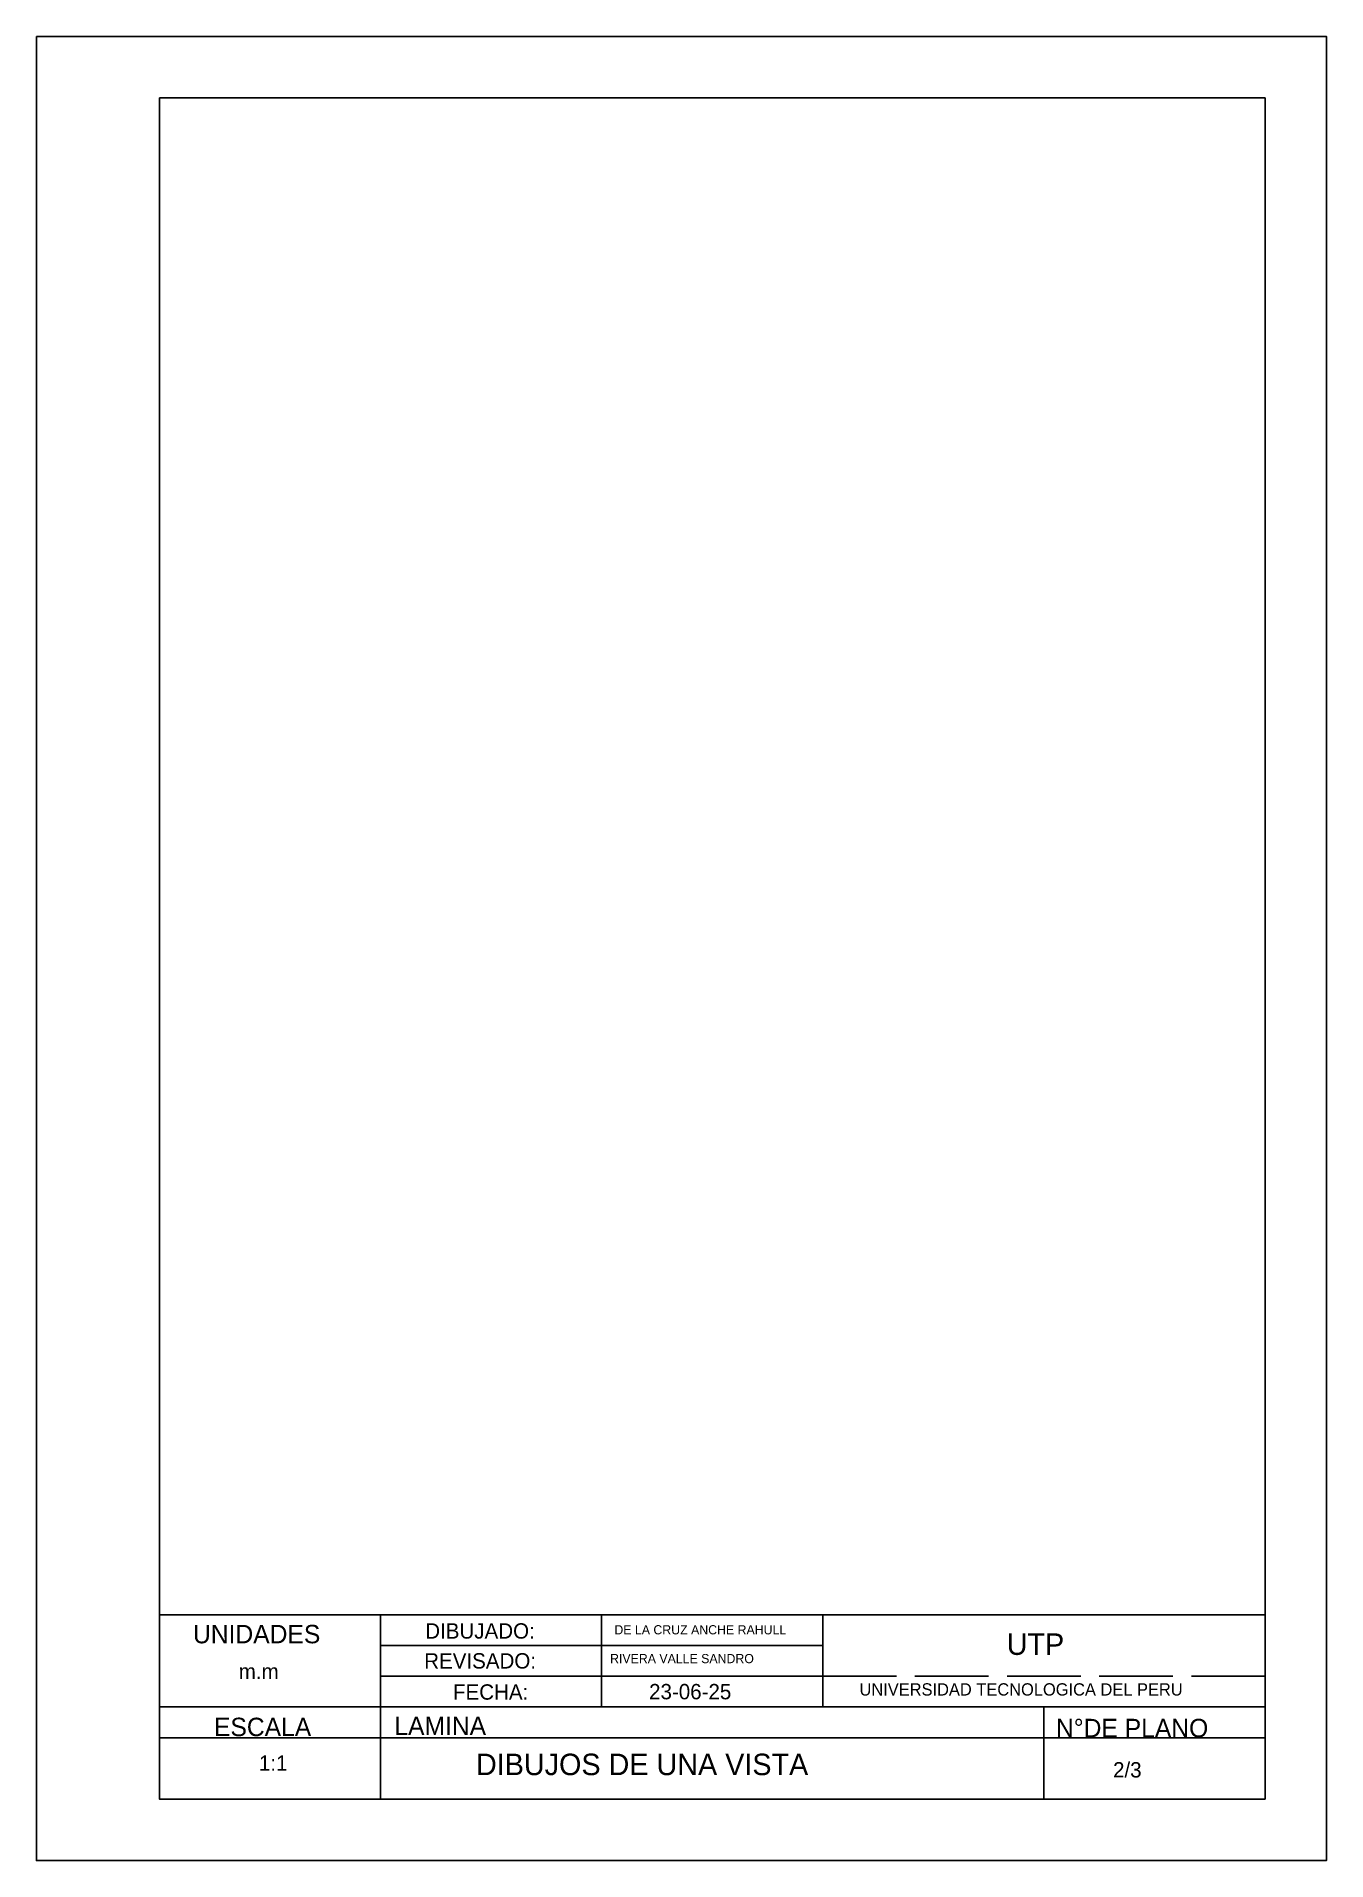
# Model space of a CAD drawing. Header units: millimetres. Extents: x -158 to 52, y -846 to -549.
import ezdxf

# ---------------------------------------------------------------- set-up
doc = ezdxf.new("R2010")
doc.units = ezdxf.units.MM
doc.linetypes.add('ACAD_ISO02W100', pattern=[15, 12, -3])

msp = doc.modelspace()

# ---------------------------------------------------------------- linework, layer by layer
for p, q in [((41.68, -806.15), (-138.32, -806.15)), ((-138.32, -806.15), (-138.32, -836.15)), ((-102.32, -806.15), (-102.32, -836.15)), ((-66.32, -806.15), (-66.32, -821.15)), ((-30.32, -806.15), (-30.32, -821.15)), ((41.68, -836.15), (41.68, -806.15)), ((-102.32, -811.15), (-30.32, -811.15)), ((-102.32, -816.15), (-30.32, -816.15)), ((-138.32, -821.15), (41.68, -821.15)), ((-138.32, -821.15), (-138.32, -826.15)), ((5.68, -821.15), (5.68, -836.15)), ((-138.32, -826.15), (41.68, -826.15)), ((-138.32, -836.15), (41.68, -836.15)), ((51.68, -836.15), (51.67, -836.15))]:
    msp.add_line(p, q)
at = {"linetype": 'ACAD_ISO02W100'}
msp.add_line((-30.32, -816.15), (41.68, -816.15), dxfattribs=at)
for points in [[(-158.33, -549.15), (51.67, -549.15), (51.67, -846.15), (-158.33, -846.15)], [(-138.32, -559.15), (41.68, -559.15), (41.68, -836.15), (-138.32, -836.15)]]:
    msp.add_lwpolyline(points, close=True)

# ---------------------------------------------------------------- texts
for s, height, p in [('UNIDADES', 3, (-132.85, -810.78)), ('DIBUJADO:', 2.5, (-95.04, -810.02)), ('DE LA CRUZ ANCHE RAHULL', 1.5, (-64.25, -809.33)), ('UTP', 3.5, (-0.38, -812.67)), ('REVISADO:', 2.5, (-95.21, -814.89)), ('RIVERA VALLE SANDRO', 1.5, (-64.95, -814.02)), ('m.m', 2.5, (-125.4, -816.62)), ('FECHA:', 2.5, (-90.52, -819.96)), ('23-06-25', 2.5, (-58.6, -819.9)), ('UNIVERSIDAD TECNOLOGICA DEL PERU', 2, (-24.35, -819.29)), ('ESCALA', 3, (-129.43, -825.9)), ('LAMINA', 3, (-100.07, -825.72)), ('N°DE PLANO', 3, (7.64, -826.08)), ('1:1', 2.5, (-122.12, -831.54)), ('DIBUJOS DE UNA VISTA', 3.5, (-86.78, -832.25)), ('2/3', 2.5, (16.93, -832.63))]:
    msp.add_text(s, height=height).set_placement(p)

doc.saveas('drawing.dxf')
